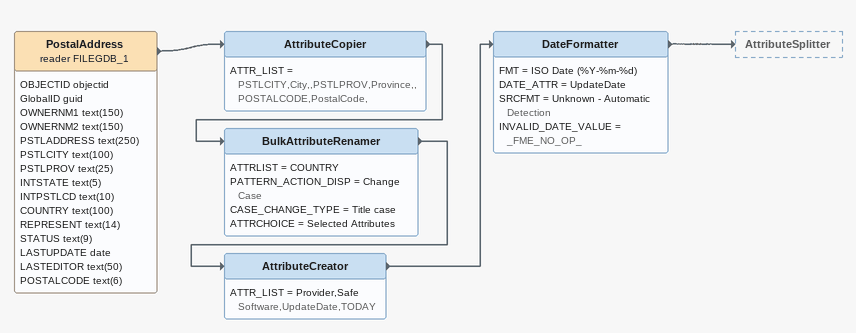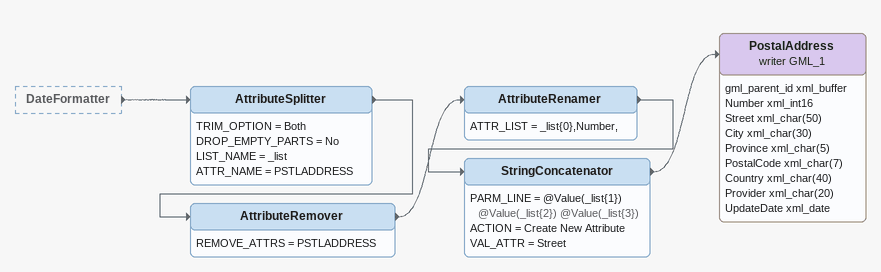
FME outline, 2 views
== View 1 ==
PostalAddress (reader FILEGDB_1)
    attributes: OBJECTID objectid, GlobalID guid, OWNERNM1 text(150), OWNERNM2 text(150), PSTLADDRESS text(250), PSTLCITY text(100), PSTLPROV text(25), INTSTATE text(5), INTPSTLCD text(10), COUNTRY text(100), REPRESENT text(14), STATUS text(9), LASTUPDATE date, LASTEDITOR text(50), POSTALCODE text(6)
    -> AttributeCopier
AttributeCopier
    ATTR_LIST = PSTLCITY,City,,PSTLPROV,Province,,POSTALCODE,PostalCode,
    -> BulkAttributeRenamer
BulkAttributeRenamer
    ATTRLIST = COUNTRY
    PATTERN_ACTION_DISP = Change Case
    CASE_CHANGE_TYPE = Title case
    ATTRCHOICE = Selected Attributes
    -> AttributeCreator
AttributeCreator
    ATTR_LIST = Provider,Safe Software,UpdateDate,TODAY
    -> DateFormatter
DateFormatter
    FMT = ISO Date (%Y-%m-%d)
    DATE_ATTR = UpdateDate
    SRCFMT = Unknown - Automatic Detection
    INVALID_DATE_VALUE = _FME_NO_OP_
    -> AttributeSplitter

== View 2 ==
DateFormatter [outside]
    -> AttributeSplitter
AttributeSplitter
    TRIM_OPTION = Both
    DROP_EMPTY_PARTS = No
    LIST_NAME = _list
    ATTR_NAME = PSTLADDRESS
    -> AttributeRemover
AttributeRemover
    REMOVE_ATTRS = PSTLADDRESS
    -> AttributeRenamer
AttributeRenamer
    ATTR_LIST = _list{0},Number,
    -> StringConcatenator
StringConcatenator
    PARM_LINE = @Value(_list{1}) @Value(_list{2}) @Value(_list{3})
    ACTION = Create New Attribute
    VAL_ATTR = Street
    -> PostalAddress (writer GML_1)
PostalAddress (writer GML_1)
    attributes: gml_parent_id xml_buffer, Number xml_int16, Street xml_char(50), City xml_char(30), Province xml_char(5), PostalCode xml_char(7), Country xml_char(40), Provider xml_char(20), UpdateDate xml_date
